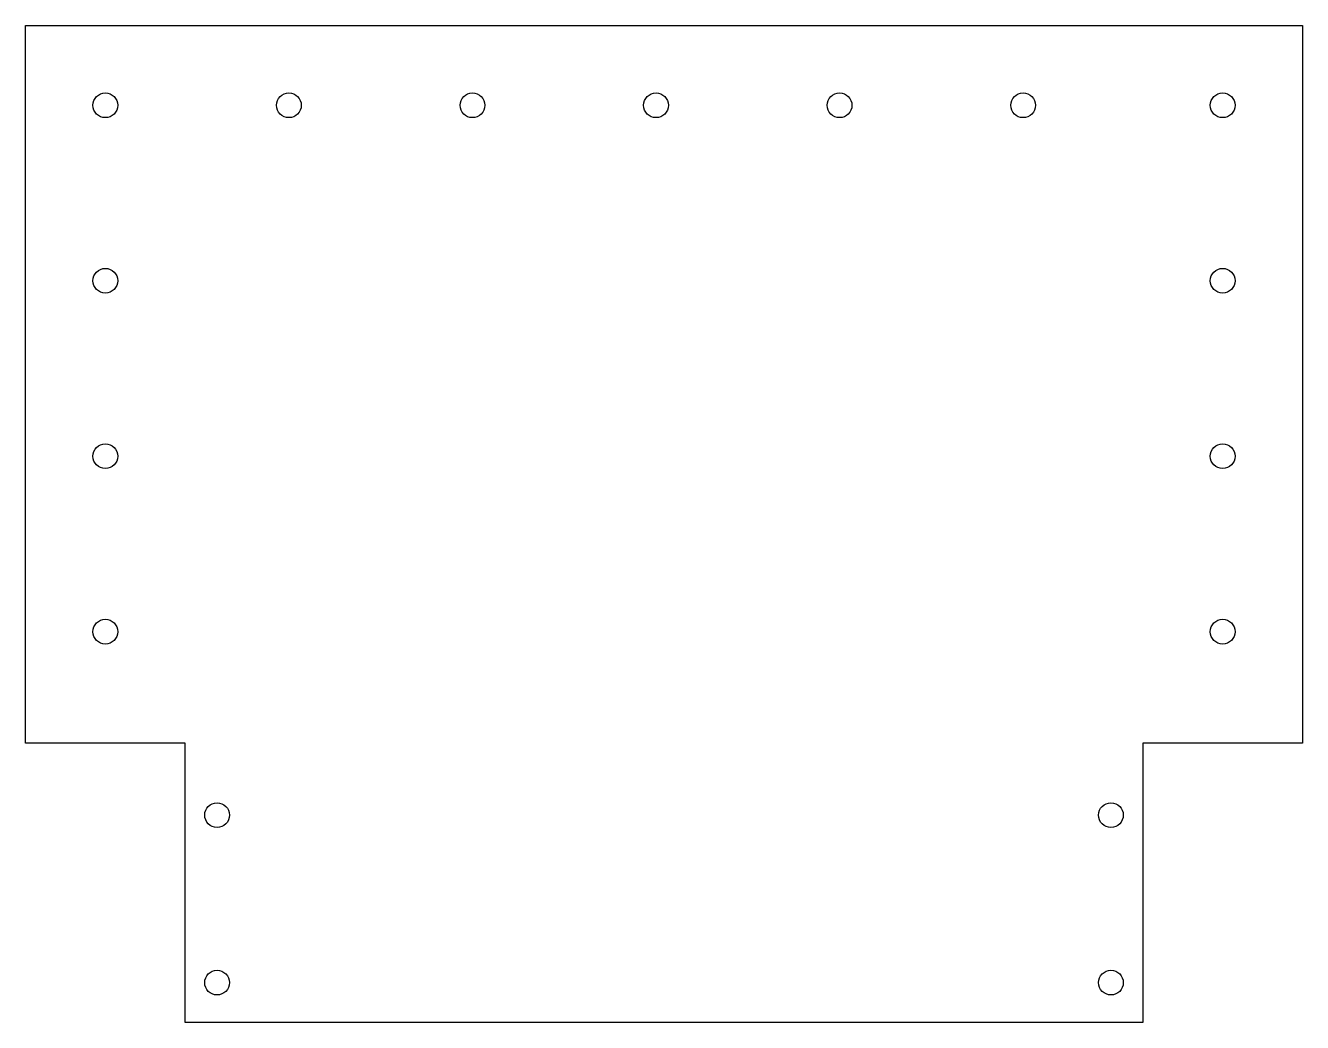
# Model space of a CAD drawing. Header units: millimetres. Extents: x -20 to 140, y 0 to 125.
import ezdxf

# ---------------------------------------------------------------- set-up
doc = ezdxf.new("R2010")
doc.units = ezdxf.units.MM
doc.layers.add('Sketch', color=7, linetype='CONTINUOUS')

msp = doc.modelspace()

# ---------------------------------------------------------------- linework, layer by layer
at = {"layer": 'Sketch'}
for p, q in [((-20, 35), (-20, 125)), ((-20, 125), (140, 125)), ((140, 125), (140, 35)), ((0, 35), (-20, 35)), ((0, 0), (0, 35)), ((140, 35), (120, 35)), ((120, 35), (120, 0)), ((120, 0), (0, 0))]:
    msp.add_line(p, q, dxfattribs=at)
for centre in [(-10, 115), (13, 115), (36, 115), (59, 115), (82, 115), (105, 115), (130, 115), (-10, 93), (130, 93), (-10, 71), (130, 71), (-10, 49), (130, 49), (4, 26), (116, 26), (4, 5), (116, 5)]:
    msp.add_circle(centre, 1.55, dxfattribs=at)

doc.saveas('drawing.dxf')
